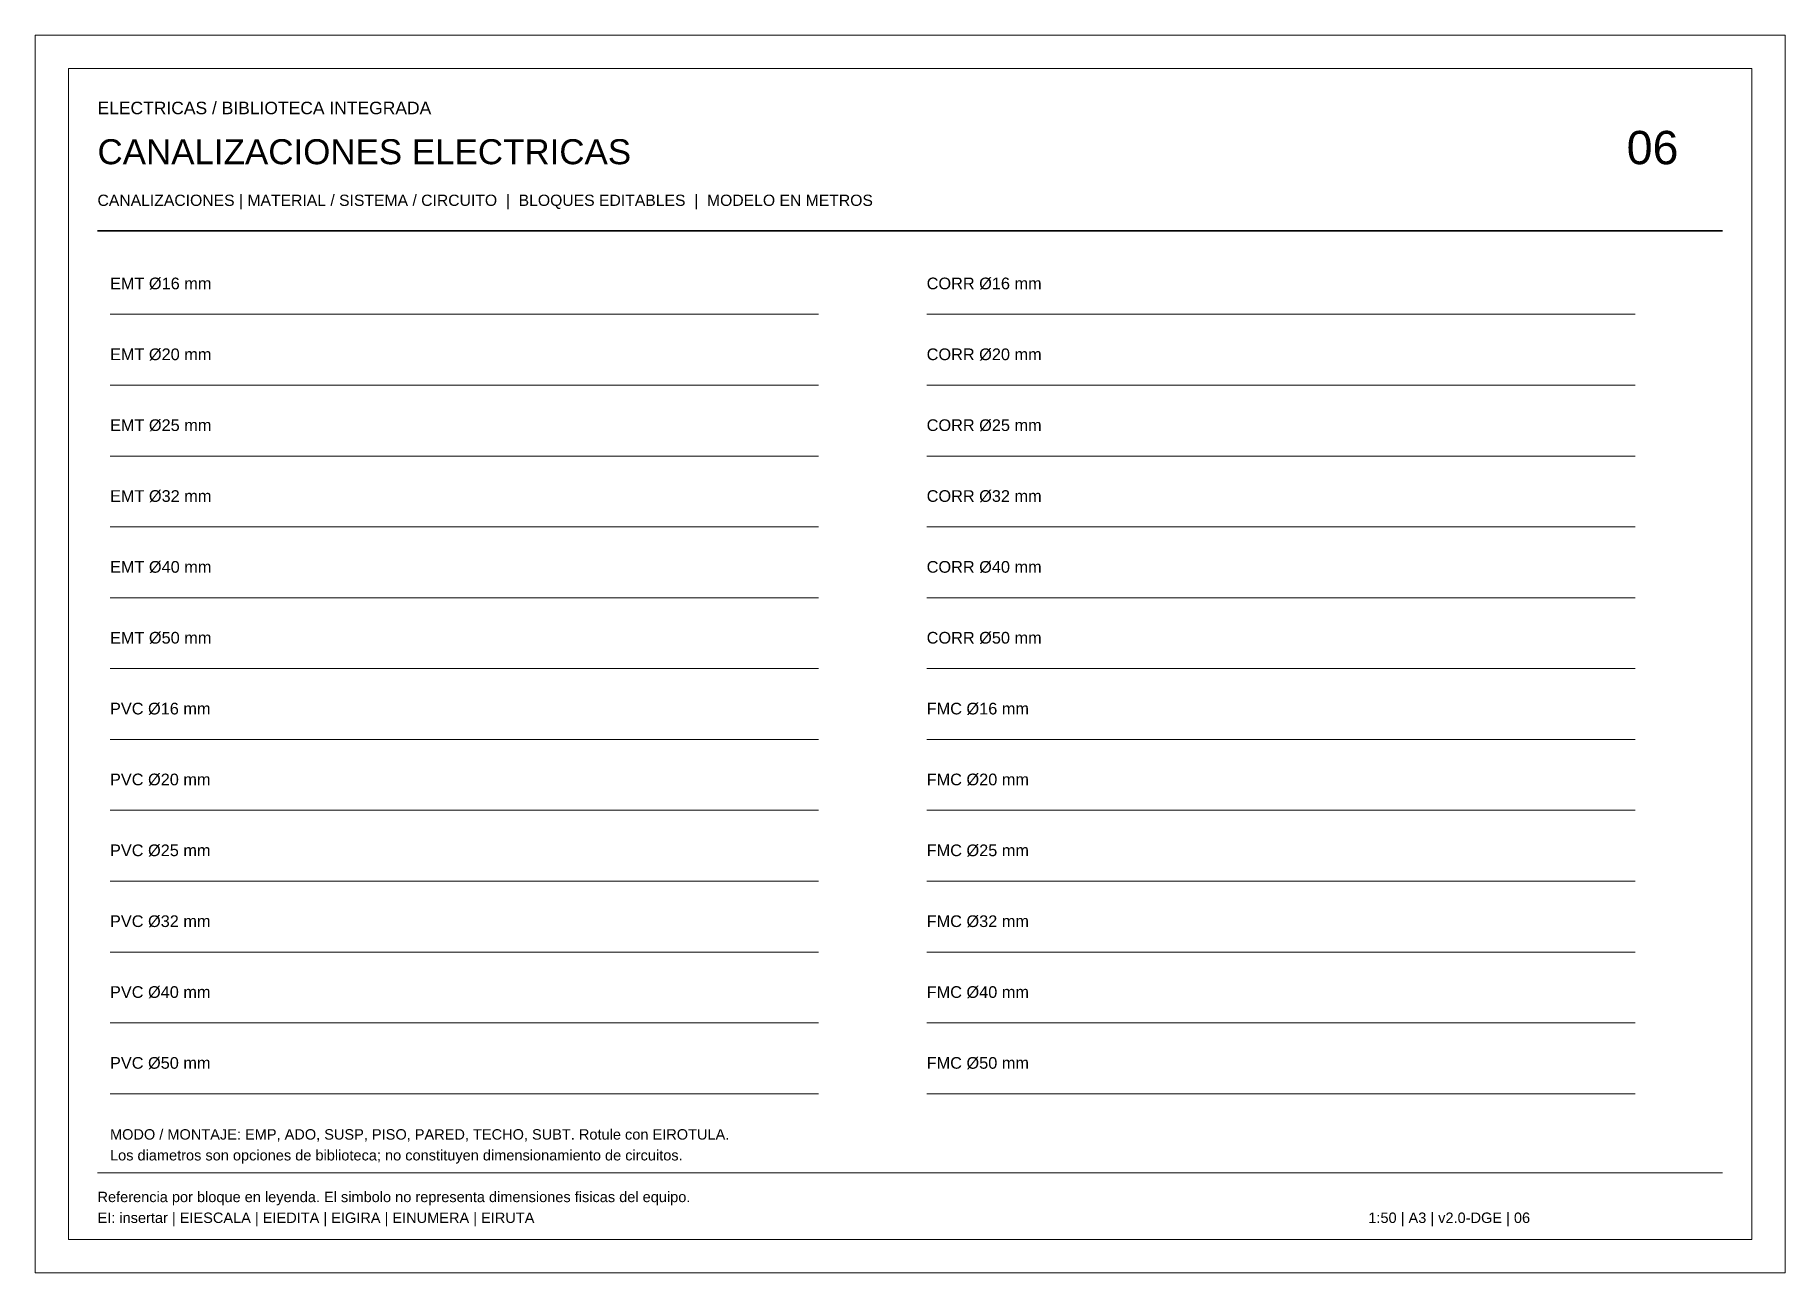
# Paper-space layout '06_CANALIZACIONES' of a CAD drawing. Header units: metres, sheet in millimetres. Extents: x 0 to 420, y 0 to 297.
# The model-space entities are those that its viewports show. They can reach past a viewport. Long polylines and large blocks are cut down to what shows.
import ezdxf

# ---------------------------------------------------------------- set-up
doc = ezdxf.new("R2010")
doc.units = ezdxf.units.M
for name, color, linetype, lineweight in [('EIC-CATALOGO', 7, 'Continuous', 18), ('EIC-MARCO', 8, 'Continuous', 13), ('IE-TUBERIA-CORRUGADA', 214, 'Continuous', 18), ('IE-TUBERIA-EMT', 144, 'Continuous', 18), ('IE-TUBERIA-FMC', 34, 'Continuous', 18), ('IE-TUBERIA-PVC', 94, 'Continuous', 18)]:
    doc.layers.add(name, color=color, linetype=linetype, lineweight=lineweight)
doc.layers.add('VIEWPORTS', color=8, linetype='Continuous', lineweight=0, plot=False)
doc.styles.add('EI_TEXTO', font='arial.ttf')
doc.linetypes.add('EIC_CORR_D16', pattern='A,0.5,-0.12,["CORR %%c16 mm",EI_TEXTO,S=0.125,R=0,X=0,Y=-0.0625],-1.115,0.5', length=2.235)
doc.linetypes.add('EIC_CORR_D20', pattern='A,0.5,-0.12,["CORR %%c20 mm",EI_TEXTO,S=0.125,R=0,X=0,Y=-0.0625],-1.115,0.5', length=2.235)
doc.linetypes.add('EIC_CORR_D25', pattern='A,0.5,-0.12,["CORR %%c25 mm",EI_TEXTO,S=0.125,R=0,X=0,Y=-0.0625],-1.115,0.5', length=2.235)
doc.linetypes.add('EIC_CORR_D32', pattern='A,0.5,-0.12,["CORR %%c32 mm",EI_TEXTO,S=0.125,R=0,X=0,Y=-0.0625],-1.115,0.5', length=2.235)
doc.linetypes.add('EIC_CORR_D40', pattern='A,0.5,-0.12,["CORR %%c40 mm",EI_TEXTO,S=0.125,R=0,X=0,Y=-0.0625],-1.115,0.5', length=2.235)
doc.linetypes.add('EIC_CORR_D50', pattern='A,0.5,-0.12,["CORR %%c50 mm",EI_TEXTO,S=0.125,R=0,X=0,Y=-0.0625],-1.115,0.5', length=2.235)
doc.linetypes.add('EIC_EMT_D16', pattern='A,0.5,-0.12,["EMT %%c16 mm",EI_TEXTO,S=0.125,R=0,X=0,Y=-0.0625],-1.03,0.5', length=2.15)
doc.linetypes.add('EIC_EMT_D20', pattern='A,0.5,-0.12,["EMT %%c20 mm",EI_TEXTO,S=0.125,R=0,X=0,Y=-0.0625],-1.03,0.5', length=2.15)
doc.linetypes.add('EIC_EMT_D25', pattern='A,0.5,-0.12,["EMT %%c25 mm",EI_TEXTO,S=0.125,R=0,X=0,Y=-0.0625],-1.03,0.5', length=2.15)
doc.linetypes.add('EIC_EMT_D32', pattern='A,0.5,-0.12,["EMT %%c32 mm",EI_TEXTO,S=0.125,R=0,X=0,Y=-0.0625],-1.03,0.5', length=2.15)
doc.linetypes.add('EIC_EMT_D40', pattern='A,0.5,-0.12,["EMT %%c40 mm",EI_TEXTO,S=0.125,R=0,X=0,Y=-0.0625],-1.03,0.5', length=2.15)
doc.linetypes.add('EIC_EMT_D50', pattern='A,0.5,-0.12,["EMT %%c50 mm",EI_TEXTO,S=0.125,R=0,X=0,Y=-0.0625],-1.03,0.5', length=2.15)
doc.linetypes.add('EIC_FMC_D16', pattern='A,0.5,-0.12,["FMC %%c16 mm",EI_TEXTO,S=0.125,R=0,X=0,Y=-0.0625],-1.03,0.5', length=2.15)
doc.linetypes.add('EIC_FMC_D20', pattern='A,0.5,-0.12,["FMC %%c20 mm",EI_TEXTO,S=0.125,R=0,X=0,Y=-0.0625],-1.03,0.5', length=2.15)
doc.linetypes.add('EIC_FMC_D25', pattern='A,0.5,-0.12,["FMC %%c25 mm",EI_TEXTO,S=0.125,R=0,X=0,Y=-0.0625],-1.03,0.5', length=2.15)
doc.linetypes.add('EIC_FMC_D32', pattern='A,0.5,-0.12,["FMC %%c32 mm",EI_TEXTO,S=0.125,R=0,X=0,Y=-0.0625],-1.03,0.5', length=2.15)
doc.linetypes.add('EIC_FMC_D40', pattern='A,0.5,-0.12,["FMC %%c40 mm",EI_TEXTO,S=0.125,R=0,X=0,Y=-0.0625],-1.03,0.5', length=2.15)
doc.linetypes.add('EIC_FMC_D50', pattern='A,0.5,-0.12,["FMC %%c50 mm",EI_TEXTO,S=0.125,R=0,X=0,Y=-0.0625],-1.03,0.5', length=2.15)
doc.linetypes.add('EIC_PVC_D16', pattern='A,0.5,-0.12,["PVC %%c16 mm",EI_TEXTO,S=0.125,R=0,X=0,Y=-0.0625],-1.03,0.5', length=2.15)
doc.linetypes.add('EIC_PVC_D20', pattern='A,0.5,-0.12,["PVC %%c20 mm",EI_TEXTO,S=0.125,R=0,X=0,Y=-0.0625],-1.03,0.5', length=2.15)
doc.linetypes.add('EIC_PVC_D25', pattern='A,0.5,-0.12,["PVC %%c25 mm",EI_TEXTO,S=0.125,R=0,X=0,Y=-0.0625],-1.03,0.5', length=2.15)
doc.linetypes.add('EIC_PVC_D32', pattern='A,0.5,-0.12,["PVC %%c32 mm",EI_TEXTO,S=0.125,R=0,X=0,Y=-0.0625],-1.03,0.5', length=2.15)
doc.linetypes.add('EIC_PVC_D40', pattern='A,0.5,-0.12,["PVC %%c40 mm",EI_TEXTO,S=0.125,R=0,X=0,Y=-0.0625],-1.03,0.5', length=2.15)
doc.linetypes.add('EIC_PVC_D50', pattern='A,0.5,-0.12,["PVC %%c50 mm",EI_TEXTO,S=0.125,R=0,X=0,Y=-0.0625],-1.03,0.5', length=2.15)

msp = doc.modelspace()

# ---------------------------------------------------------------- linework, layer by layer
at = {"layer": 'EIC-MARCO', "color": 144, "lineweight": 35}
msp.add_line((113.25, -27.5), (132.75, -27.5), dxfattribs=at)
at = {"layer": 'EIC-MARCO', "color": 8, "lineweight": 13}
msp.add_line((113.25, -38.8), (132.75, -38.8), dxfattribs=at)
at = {"layer": 'EIC-MARCO'}
msp.add_lwpolyline([(112.9, -39.6), (133.1, -39.6), (133.1, -25.55), (112.9, -25.55)], close=True, dxfattribs=at)
at = {"layer": 'IE-TUBERIA-CORRUGADA', "linetype": 'EIC_CORR_D16', "flags": 128}
msp.add_lwpolyline([(123.2, -28.5), (131.7, -28.5)], dxfattribs=at)
at = {"layer": 'IE-TUBERIA-CORRUGADA', "linetype": 'EIC_CORR_D20', "flags": 128}
msp.add_lwpolyline([(123.2, -29.35), (131.7, -29.35)], dxfattribs=at)
at = {"layer": 'IE-TUBERIA-CORRUGADA', "linetype": 'EIC_CORR_D25', "flags": 128}
msp.add_lwpolyline([(123.2, -30.2), (131.7, -30.2)], dxfattribs=at)
at = {"layer": 'IE-TUBERIA-CORRUGADA', "linetype": 'EIC_CORR_D32', "flags": 128}
msp.add_lwpolyline([(123.2, -31.05), (131.7, -31.05)], dxfattribs=at)
at = {"layer": 'IE-TUBERIA-CORRUGADA', "linetype": 'EIC_CORR_D40', "flags": 128}
msp.add_lwpolyline([(123.2, -31.9), (131.7, -31.9)], dxfattribs=at)
at = {"layer": 'IE-TUBERIA-CORRUGADA', "linetype": 'EIC_CORR_D50', "flags": 128}
msp.add_lwpolyline([(123.2, -32.75), (131.7, -32.75)], dxfattribs=at)
at = {"layer": 'IE-TUBERIA-EMT', "linetype": 'EIC_EMT_D16', "flags": 128}
msp.add_lwpolyline([(113.4, -28.5), (121.9, -28.5)], dxfattribs=at)
at = {"layer": 'IE-TUBERIA-EMT', "linetype": 'EIC_EMT_D20', "flags": 128}
msp.add_lwpolyline([(113.4, -29.35), (121.9, -29.35)], dxfattribs=at)
at = {"layer": 'IE-TUBERIA-EMT', "linetype": 'EIC_EMT_D25', "flags": 128}
msp.add_lwpolyline([(113.4, -30.2), (121.9, -30.2)], dxfattribs=at)
at = {"layer": 'IE-TUBERIA-EMT', "linetype": 'EIC_EMT_D32', "flags": 128}
msp.add_lwpolyline([(113.4, -31.05), (121.9, -31.05)], dxfattribs=at)
at = {"layer": 'IE-TUBERIA-EMT', "linetype": 'EIC_EMT_D40', "flags": 128}
msp.add_lwpolyline([(113.4, -31.9), (121.9, -31.9)], dxfattribs=at)
at = {"layer": 'IE-TUBERIA-EMT', "linetype": 'EIC_EMT_D50', "flags": 128}
msp.add_lwpolyline([(113.4, -32.75), (121.9, -32.75)], dxfattribs=at)
at = {"layer": 'IE-TUBERIA-FMC', "linetype": 'EIC_FMC_D16', "flags": 128}
msp.add_lwpolyline([(123.2, -33.6), (131.7, -33.6)], dxfattribs=at)
at = {"layer": 'IE-TUBERIA-FMC', "linetype": 'EIC_FMC_D20', "flags": 128}
msp.add_lwpolyline([(123.2, -34.45), (131.7, -34.45)], dxfattribs=at)
at = {"layer": 'IE-TUBERIA-FMC', "linetype": 'EIC_FMC_D25', "flags": 128}
msp.add_lwpolyline([(123.2, -35.3), (131.7, -35.3)], dxfattribs=at)
at = {"layer": 'IE-TUBERIA-FMC', "linetype": 'EIC_FMC_D32', "flags": 128}
msp.add_lwpolyline([(123.2, -36.15), (131.7, -36.15)], dxfattribs=at)
at = {"layer": 'IE-TUBERIA-FMC', "linetype": 'EIC_FMC_D40', "flags": 128}
msp.add_lwpolyline([(123.2, -37), (131.7, -37)], dxfattribs=at)
at = {"layer": 'IE-TUBERIA-FMC', "linetype": 'EIC_FMC_D50', "flags": 128}
msp.add_lwpolyline([(123.2, -37.85), (131.7, -37.85)], dxfattribs=at)
at = {"layer": 'IE-TUBERIA-PVC', "linetype": 'EIC_PVC_D16', "flags": 128}
msp.add_lwpolyline([(113.4, -33.6), (121.9, -33.6)], dxfattribs=at)
at = {"layer": 'IE-TUBERIA-PVC', "linetype": 'EIC_PVC_D20', "flags": 128}
msp.add_lwpolyline([(113.4, -34.45), (121.9, -34.45)], dxfattribs=at)
at = {"layer": 'IE-TUBERIA-PVC', "linetype": 'EIC_PVC_D25', "flags": 128}
msp.add_lwpolyline([(113.4, -35.3), (121.9, -35.3)], dxfattribs=at)
at = {"layer": 'IE-TUBERIA-PVC', "linetype": 'EIC_PVC_D32', "flags": 128}
msp.add_lwpolyline([(113.4, -36.15), (121.9, -36.15)], dxfattribs=at)
at = {"layer": 'IE-TUBERIA-PVC', "linetype": 'EIC_PVC_D40', "flags": 128}
msp.add_lwpolyline([(113.4, -37), (121.9, -37)], dxfattribs=at)
at = {"layer": 'IE-TUBERIA-PVC', "linetype": 'EIC_PVC_D50', "flags": 128}
msp.add_lwpolyline([(113.4, -37.85), (121.9, -37.85)], dxfattribs=at)

# ---------------------------------------------------------------- texts
at = {"layer": 'EIC-CATALOGO', "color": 144, "style": 'EI_TEXTO'}
for s, height, p in [('ELECTRICAS / BIBLIOTECA INTEGRADA', 0.15, (113.25, -26.1)), ('06', 0.4, (131.6, -26.7))]:
    msp.add_text(s, height=height, dxfattribs=at).set_placement(p)
at = {"layer": 'EIC-CATALOGO', "color": 7, "style": 'EI_TEXTO'}
for s, height, p in [('CANALIZACIONES ELECTRICAS', 0.3, (113.25, -26.7)), ('CANALIZACIONES | MATERIAL / SISTEMA / CIRCUITO  |  BLOQUES EDITABLES  |  MODELO EN METROS', 0.135, (113.25, -27.2)), ('EMT Ø16 mm', 0.14, (113.4, -28.2)), ('CORR Ø16 mm', 0.14, (123.2, -28.2)), ('EMT Ø20 mm', 0.14, (113.4, -29.05)), ('CORR Ø20 mm', 0.14, (123.2, -29.05)), ('EMT Ø25 mm', 0.14, (113.4, -29.9)), ('CORR Ø25 mm', 0.14, (123.2, -29.9)), ('EMT Ø32 mm', 0.14, (113.4, -30.75)), ('CORR Ø32 mm', 0.14, (123.2, -30.75)), ('EMT Ø40 mm', 0.14, (113.4, -31.6)), ('CORR Ø40 mm', 0.14, (123.2, -31.6)), ('EMT Ø50 mm', 0.14, (113.4, -32.45)), ('CORR Ø50 mm', 0.14, (123.2, -32.45)), ('PVC Ø16 mm', 0.14, (113.4, -33.3)), ('FMC Ø16 mm', 0.14, (123.2, -33.3)), ('PVC Ø20 mm', 0.14, (113.4, -34.15)), ('FMC Ø20 mm', 0.14, (123.2, -34.15)), ('PVC Ø25 mm', 0.14, (113.4, -35)), ('FMC Ø25 mm', 0.14, (123.2, -35)), ('PVC Ø32 mm', 0.14, (113.4, -35.85)), ('FMC Ø32 mm', 0.14, (123.2, -35.85)), ('PVC Ø40 mm', 0.14, (113.4, -36.7)), ('FMC Ø40 mm', 0.14, (123.2, -36.7)), ('PVC Ø50 mm', 0.14, (113.4, -37.55)), ('FMC Ø50 mm', 0.14, (123.2, -37.55)), ('MODO / MONTAJE: EMP, ADO, SUSP, PISO, PARED, TECHO, SUBT. Rotule con EIROTULA.', 0.125, (113.4, -38.4)), ('Los diametros son opciones de biblioteca; no constituyen dimensionamiento de circuitos.', 0.125, (113.4, -38.65)), ('Referencia por bloque en leyenda. El simbolo no representa dimensiones fisicas del equipo.', 0.125, (113.25, -39.15)), ('EI: insertar | EIESCALA | EIEDITA | EIGIRA | EINUMERA | EIRUTA', 0.125, (113.25, -39.4)), ('1:50 | A3 | v2.0-DGE | 06', 0.125, (128.5, -39.4))]:
    msp.add_text(s, height=height, dxfattribs=at).set_placement(p)

psp = doc.layouts.new('06_CANALIZACIONES')

# ---------------------------------------------------------------- viewports
at = {"layer": 'VIEWPORTS'}
psp.add_viewport(center=(210, 148.5), size=(420, 297), view_center_point=(123, -32.575), view_height=14.85, dxfattribs=at)

doc.saveas('drawing.dxf')
